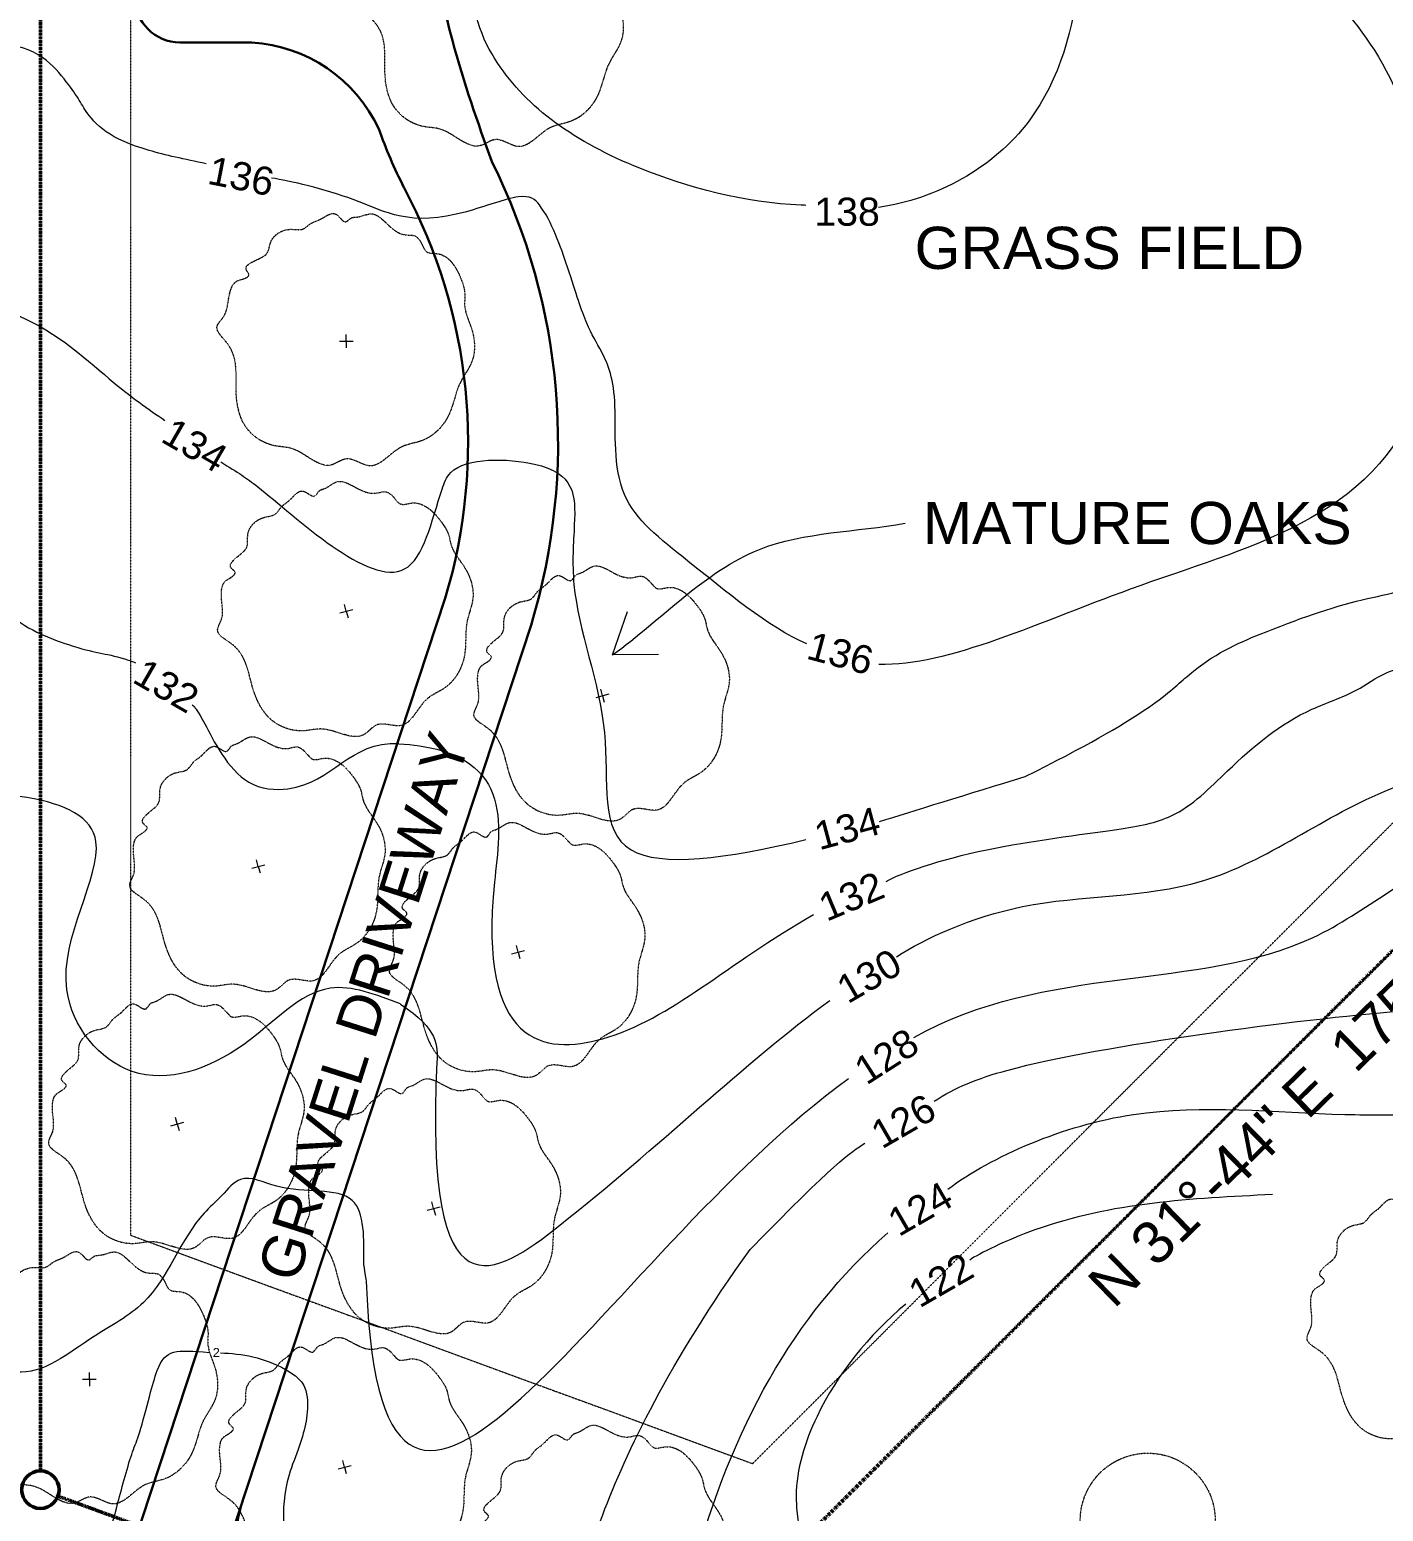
# Model space of a CAD drawing. Header units: inches. Extents: x -54 to 15382, y 469 to 41738.
# Drawn here: x 1511 to 3317, y 19131 to 21106 of the extents above; entities that cross this region are included whole.
import ezdxf

# ---------------------------------------------------------------- set-up
doc = ezdxf.new("R2010")
doc.units = ezdxf.units.IN
doc.header["$MEASUREMENT"] = 0
for name, pattern in [('DASHED2', [0.375, 0.25, -0.125]), ('HIDDEN2', [0.1875, 0.125, -0.0625]), ('PHANTOM2', [1.25, 0.625, -0.125, 0.125, -0.125, 0.125, -0.125])]:
    doc.linetypes.add(name, pattern=pattern)
doc.layers.get('0').update_dxf_attribs({"lineweight": 9})
for name, color, linetype, lineweight in [('1', 7, 'Continuous', 9), ('2', 7, 'Continuous', 18), ('3', 7, 'Continuous', 30), ('5', 7, 'Continuous', 50), ('A-TEXTx', 7, 'Continuous', 18), ('L-PLNT', 7, 'Continuous', 18)]:
    doc.layers.add(name, color=color, linetype=linetype, lineweight=lineweight)
doc.styles.get("Standard").update_dxf_attribs({"font": 'arial.ttf'})
doc.dimstyles.get("Standard").update_dxf_attribs({"dimtxt": 3, "dimasz": 2, "dimexe": 0.03125, "dimexo": 0.0625, "dimgap": 0.03125, "dimtad": 0, "dimtoh": 1, "dimdec": 4, "dimlfac": 0.99985, "dimzin": 0, "dimdsep": 46, "dimlunit": 4, "dimtxsty": 'Standard', "dimblk": 'ARCHTICK', "dimblk1": 'ARCHTICK', "dimblk2": 'ARCHTICK', "dimcen": 0.09, "dimclrt": 256, "dimadec": 0, "dimazin": 0, "dimtfac": 1, "dimtdec": 4, "dimtofl": 0, "dimtmove": 0, "dimatfit": 3, "dimfxl": 1, "dimtolj": 1, "dimtzin": 0, "dimarcsym": 0})

# ---------------------------------------------------------------- blocks, each defined once
blk = doc.blocks.new('_ArchTick')
at = {"color": 0, "linetype": 'ByBlock', "lineweight": 0, "const_width": 0.15}
blk.add_lwpolyline([(-0.5, -0.5), (0.5, 0.5)], dxfattribs=at)

msp = doc.modelspace()

# ---------------------------------------------------------------- linework, layer by layer
at = {"layer": '1', "ltscale": 0.1}
for points, knots in [([(2690.6376517, 19762.3747144), (2865.4811553, 19861.4907735), (3168.014276, 19807.3566828), (3398.0017926, 20029.1394505), (3583.2213772, 20023.9378381), (3695.3210282, 20150.1213157), (3821.5698068, 20228.9768533), (3981.0642849, 20330.7358617), (3955.8128374, 20500.8334044), (4014.9893609, 20654.812355), (4054.0904834, 20855.557734), (4036.6287529, 21120.4414705), (3963.1255061, 21407.7803285), (3716.6319642, 21613.6404076), (3441.0939216, 21630.9913914), (3413.1707341, 21772.0834861)], [935.7047394475, 935.7047394475, 935.7047394475, 935.7047394475, 1423.3763228522, 1651.4140665462, 1823.1087624292, 1930.3553157662, 2133.5304074897, 2291.7125216837, 2433.2723271457, 2597.8534754496, 2787.732869384, 3039.3460418025, 3397.1898012699, 3624.2541881249, 3998.267200424, 3998.267200424, 3998.267200424, 3998.267200424]), ([(2667.8008791, 19870.1779804), (2704.5784714, 19894.3810476), (2841.1241945, 19956.7191265), (3097.2089704, 19943.3607419), (3282.3972369, 20095.1722563), (3464.491735, 20131.564614), (3540.7381911, 20211.4248432), (3637.9230913, 20239.2725739), (3698.9097941, 20352.9634151), (3779.7633775, 20479.4403022), (3873.7436358, 20631.7695691), (3889.7191526, 20817.3918261), (3905.9221089, 21000.9303851), (3869.939826, 21186.3120181), (3748.8687543, 21358.7830563), (3587.4045734, 21556.2352643), (3339.2787882, 21608.6186917), (3314.3380652, 21715.6288742)], [761.5198324522, 761.5198324522, 761.5198324522, 761.5198324522, 969.8174446609, 1211.2621270566, 1491.5501158502, 1653.3882619083, 1749.4657612985, 1811.4557349985, 1945.8191801988, 2106.8854085845, 2274.9458862955, 2470.0310872263, 2655.4086838617, 2829.2985472623, 3022.1361204525, 3276.9061868886, 3606.5407865628, 3606.5407865628, 3606.5407865628, 3606.5407865628]), ([(2832.707043, 21687.2707452), (2859.9182723, 21630.6667244), (2874.6738198, 21429.5157453), (2931.0645107, 21199.3921322), (2861.0343447, 20955.1137726), (2720.582147, 20880.8322001), (2643.8363257, 20869.322832)], [1136.9230358872, 1136.9230358872, 1136.9230358872, 1136.9230358872, 1411.3726440523, 1665.7092729773, 1869.4430925384, 2109.9532427487, 2109.9532427487, 2109.9532427487, 2109.9532427487]), ([(3747.3969432, 20777.6605654), (3771.9033138, 21132.0885832), (3699.5411757, 21271.1046866), (3394.4343989, 21497.0270047), (3239.1251703, 21547.989511), (3211.0617853, 21630.4761623), (3206.6138608, 21648.837415), (3206.8936775, 21668.2793296)], [0, 0, 0, 0, 127.3908545714, 342.1014700026, 527.1790786298, 569.5081688466, 582.6925965468, 582.6925965468, 582.6925965468, 582.6925965468]), ([(3543.1671905, 20935.3317756), (3556.1659777, 21000.0361347), (3549.5216384, 21151.3082172), (3322.1807765, 21245.3934567), (3163.3431772, 21438.5470484), (3129.1279881, 21614.9833478), (3127.3141035, 21624.2358218)], [1075.0369567448, 1075.0369567448, 1075.0369567448, 1075.0369567448, 1194.7249157451, 1361.7393184498, 1530.7415141132, 1539.6179363894, 1539.6179363894, 1539.6179363894, 1539.6179363894]), ([(3057.281301, 21583.5160149), (3121.1316076, 21323.4833602), (3217.1143401, 21156.6392016), (3329.7834049, 21100.9366599), (3391.6304696, 20827.6598826), (3373.7967684, 20473.4044), (2989.2715523, 20382.5541141), (2736.5254893, 20256.9733892), (2643.9722666, 20260.054044)], [0, 0, 0, 0, 178.4559228614, 577.4070931827, 680.104435429, 773.5667602222, 1079.7849429558, 1355.4197599834, 1355.4197599834, 1355.4197599834, 1355.4197599834]), ([(2546.6030989, 20872.1491123), (2544.5841031, 20872.209849), (2467.2061697, 20875.0095024), (2284.6167134, 20923.721011), (2144.2768539, 21023.6343942), (2099.9357599, 21127.8702937), (2094.8863093, 21212.6317778)], [2174.8343107584, 2174.8343107584, 2174.8343107584, 2174.8343107584, 2180.0826256216, 2375.880290309, 2642.8475009278, 2775.7331117432, 2775.7331117432, 2775.7331117432, 2775.7331117432]), ([(1746.7151301, 20927.6510213), (1717.9981557, 20933.5072599), (1625.811705, 20953.498447), (1587.9391335, 20988.7369022), (1564.9348956, 21037.9420814), (1497.4865834, 21102.4484948), (1398.7675437, 21076.8755741), (1290.2307794, 21061.7614376)], [2864.0640470428, 2864.0640470428, 2864.0640470428, 2864.0640470428, 2936.7314551156, 3118.6707792735, 3222.7621166876, 3315.3121675507, 3329.555416669, 3329.555416669, 3329.555416669, 3329.555416669]), ([(2548.0563934, 20287.3443182), (2497.0526105, 20309.051271), (2393.8405757, 20396.3280733), (2285.1584491, 20477.986278), (2297.9030319, 20623.3590157), (2276.668768, 20675.1117219), (2252.7677299, 20712.7835016), (2235.8561636, 20770.41183), (2203.7994032, 20862.824177), (2173.3030507, 20891.5147362), (2027.8008212, 20836.0409782), (1959.9270228, 20881.3512646), (1857.5447032, 20904.9919459), (1833.9959284, 20908.4767519)], [1419.4550557727, 1419.4550557727, 1419.4550557727, 1419.4550557727, 1611.4409095944, 1758.5991933873, 1915.3805259183, 2087.4741437633, 2223.0037141139, 2377.6093508398, 2494.1233598463, 2533.0005215449, 2573.3106299006, 2701.7030756243, 2812.0921543023, 2812.0921543023, 2812.0921543023, 2812.0921543023]), ([(2839.0820041, 20110.4288236), (3001.2350496, 20190.7033166), (3068.617571, 20265.178735), (3176.7842502, 20311.2825655), (3283.8856031, 20349.310248), (3385.7910781, 20362.5386252), (3505.9538973, 20478.8367597), (3510.0231547, 20604.2140579), (3509.6563147, 20700.6969998), (3543.8879975, 20755.1956818), (3544.2172573, 20839.4211525), (3541.751692, 20921.9956265)], [201.8368836521, 201.8368836521, 201.8368836521, 201.8368836521, 264.8849421241, 354.1481122149, 504.9272381112, 632.9110439964, 727.2224572895, 804.9032480814, 886.079907677, 998.326483608, 1060.8046031233, 1060.8046031233, 1060.8046031233, 1060.8046031233]), ([(2653.9684113, 19970.7049638), (2671.9867604, 19981.4569325), (2775.4303747, 20016.8116035), (2954.6281387, 20037.6151485), (3046.6784585, 20054.7643262), (3118.8957304, 20129.9267618), (3196.2972879, 20195.1382093), (3277.1808368, 20220.0733288), (3316.1635674, 20249.237799), (3353.8585854, 20259.1653312), (3393.2948435, 20250.9515008), (3437.2908842, 20274.2659361), (3485.7227721, 20299.0379962), (3530.4355263, 20330.458249), (3585.6439589, 20363.1876041), (3620.6515294, 20450.6731518), (3652.7186356, 20575.7951339), (3744.6519751, 20754.4778454), (3747.3969432, 20777.6605654)], [838.9078188041, 838.9078188041, 838.9078188041, 838.9078188041, 955.7218727324, 1064.7053819452, 1131.9117452955, 1228.0175963348, 1367.4881715132, 1431.7852174715, 1478.1425792581, 1511.9556324725, 1545.2891167613, 1594.8901363221, 1654.0150135599, 1710.4920130598, 1758.9699901187, 1842.3964625003, 1977.2250680392, 2163.3143241566, 2163.3143241566, 2163.3143241566, 2163.3143241566]), ([(1405.5468496, 20747.1027311), (1432.3767838, 20743.3821025), (1521.6195953, 20727.1630121), (1618.609597, 20636.3790476), (1669.6235875, 20600.0703199), (1691.6880585, 20585.4559051)], [663.208720299, 663.208720299, 663.208720299, 663.208720299, 714.1227987029, 830.745922827, 928.437889403, 928.437889403, 928.437889403, 928.437889403]), ([(1766.2884211, 20530.1019977), (1789.3792485, 20515.6769687), (1835.5395329, 20486.8690811), (2018.4159806, 20309.5917414), (2049.405136, 20461.0143855), (2076.8179607, 20536.7934539), (2237.2074485, 20532.9495881), (2240.6331251, 20471.4648956), (2229.9581076, 20336.9773144), (2298.5985682, 20171.8112063), (2258.120555, 19977.6623842), (2439.4267193, 20000.5642983), (2546.8874014, 20026.5343908)], [1009.2738378549, 1009.2738378549, 1009.2738378549, 1009.2738378549, 1075.3140430652, 1290.5531867219, 1408.3474510931, 1431.0356489457, 1508.8252563968, 1628.4025584283, 1696.1301964831, 1839.8221162165, 1978.4887527053, 2105.5133087155, 2105.5133087155, 2105.5133087155, 2105.5133087155]), ([(1405.5468496, 20433.5781787), (1434.2340343, 20418.6026839), (1447.766271, 20388.8791258), (1482.7941415, 20316.0804557), (1590.3535996, 20274.1740226), (1613.0868597, 20275.6278217), (1647.1869567, 20264.289837), (1652.3995862, 20262.3412453)], [448.2312351378, 448.2312351378, 448.2312351378, 448.2312351378, 569.6227502066, 620.1824297066, 714.2919661772, 850.1807126522, 873.5725825697, 873.5725825697, 873.5725825697, 873.5725825697]), ([(2717.6806561, 19677.4994719), (2746.9909656, 19695.9889605), (2851.2655994, 19741.2847707), (3376.5088871, 19808.5013417), (3476.7870143, 19800.9482422), (3641.0306796, 19838.5553785), (3686.855761, 20045.7056585), (4051.588464, 20213.2849079), (4077.2184683, 20332.3911991), (4083.8346399, 20415.8950422), (4091.6025611, 20444.4788714)], [384.0189026046, 384.0189026046, 384.0189026046, 384.0189026046, 518.3419790649, 910.5135295976, 1160.56706944, 1364.0376252772, 1592.2998642899, 1793.7963901898, 2012.2284679817, 2128.6997232766, 2128.6997232766, 2128.6997232766, 2128.6997232766]), ([(1727.9597973, 20205.9941089), (1730.8123703, 20203.8420534), (1731.9831267, 20201.4699157), (1738.2980112, 20196.7202131), (1786.3577339, 20096.0359397), (1910.1529601, 20086.9721068), (1938.2040168, 20157.7903956), (2003.9389636, 20154.7629805)], [961.0186970808, 961.0186970808, 961.0186970808, 961.0186970808, 961.7037916536, 1022.8253761198, 1090.7424012798, 1129.9346257964, 1273.4202011646, 1273.4202011646, 1273.4202011646, 1273.4202011646]), ([(2003.7766108, 20154.1570716), (2160.2417445, 20145.3990388), (2077.8545617, 19755.008712), (2306.771001, 19724.8134578), (2441.5238582, 19861.6038777), (2557.0580891, 19926.3791376)], [78.4175415394, 78.4175415394, 78.4175415394, 78.4175415394, 173.1818694876, 447.4554486675, 778.3468794981, 778.3468794981, 778.3468794981, 778.3468794981]), ([(2006.0475276, 19807.3112761), (1973.4660187, 19819.7923578), (1894.0832932, 19850.2017012), (1800.7707656, 19738.0474546), (1645.1306228, 19683.0543322), (1513.5457552, 19841.8033428), (1684.3517197, 20089.6477463), (1456.3051887, 20091.1131271), (1322.5769075, 20091.9724379)], [0, 0, 0, 0, 96.1856375684, 234.3500452009, 386.9285171778, 526.4225150816, 727.7218710178, 1013.1323502612, 1013.1323502612, 1013.1323502612, 1013.1323502612]), ([(2005.9544603, 19806.9639444), (2057.0117855, 19773.4015419), (2031.6180417, 19375.4586841), (2276.5040995, 19543.0249716), (2463.8554426, 19727.9139145), (2578.5311261, 19811.9548345)], [27.1390329105, 27.1390329105, 27.1390329105, 27.1390329105, 42.479868043, 297.995430453, 688.8136868408, 688.8136868408, 688.8136868408, 688.8136868408]), ([(1956.815119, 19458.332583), (1960.3059629, 19436.9965204), (1979.9255644, 18897.032602), (2275.4173184, 19471.2178988), (2603.4987845, 19707.7067563)], [66.0905268272, 66.0905268272, 66.0905268272, 66.0905268272, 72.0478202283, 884.1177910082, 884.1177910082, 884.1177910082, 884.1177910082]), ([(2736.0052728, 19560.3895121), (2795.8121026, 19604.2380913), (2979.6364416, 19685.9385807), (3207.0003404, 19657.8985689), (3335.8087071, 19659.4916134), (3370.6871394, 19659.9229744)], [1747.8320995582, 1747.8320995582, 1747.8320995582, 1747.8320995582, 2036.5099148407, 2318.5736940708, 2423.310724905, 2423.310724905, 2423.310724905, 2423.310724905]), ([(1956.815119, 19458.332583), (1957.6225249, 19494.0387447), (1959.3645135, 19571.0752479), (1857.5548033, 19549.6543436), (1795.3034262, 19584.5812399), (1767.5939313, 19550.4072736), (1716.0112801, 19505.708348), (1686.9770783, 19412.4466895), (1586.9761776, 19362.0349613), (1514.5396706, 19300.7651472), (1429.712507, 19341.3018391), (1379.5744739, 19348.8287392), (1345.0784905, 19354.007399)], [0, 0, 0, 0, 88.2541884006, 190.4095468536, 239.6925907231, 272.596383205, 306.2746754165, 450.1525204364, 530.9467901374, 644.0922749613, 691.8818307338, 797.2738828876, 797.2738828876, 797.2738828876, 797.2738828876]), ([(3169.068355, 19553.0891573), (3061.5457501, 19547.8280913), (2914.0536138, 19540.6113218), (2777.3589261, 19474.4078017), (2765.3705284, 19465.7808939)], [0, 0, 0, 0, 320.3159961494, 439.3875189952, 439.3875189952, 439.3875189952, 439.3875189952]), ([(1765.6227593, 19341.9501143), (1794.498549, 19341.3251017), (1833.1855982, 19334.1518775), (1877.054918, 19304.1446751), (1885.2740149, 19269.2311549), (1875.4462795, 19226.082075), (1849.626316, 19164.5586089), (1849.36819, 19114.2202188), (1852.9577246, 19055.5679669), (1923.0192815, 18964.3583403), (2059.6743279, 18974.5046902), (2227.2570114, 18951.3401205), (2260.9247697, 19110.5740414), (2363.6456127, 19328.8407768), (2472.2753102, 19479.6327938)], [966.1197340921, 966.1197340921, 966.1197340921, 966.1197340921, 1052.3957324527, 1080.3183995863, 1099.2221573154, 1160.8115186827, 1199.2575669263, 1278.1205623445, 1350.5391874964, 1407.397276469, 1486.3748855516, 1643.0189055874, 1751.4076671321, 1883.1041123019, 1883.1041123019, 1883.1041123019, 1883.1041123019]), ([(2680.1270098, 19407.1511336), (2630.5491041, 19365.33764), (2564.6130274, 19284.8525216), (2508.1416462, 19103.9499627), (2626.7943392, 18931.3092163), (2539.5674348, 18801.9095368), (2484.9284049, 18764.2454252)], [514.2432047489, 514.2432047489, 514.2432047489, 514.2432047489, 702.8750804543, 814.0271716168, 1068.9237319742, 1231.2071814015, 1231.2071814015, 1231.2071814015, 1231.2071814015]), ([(1434.745056, 18830.6379016), (1484.2237909, 18953.7483856), (1512.7782225, 18991.0887961), (1488.9933965, 19020.7253792), (1492.8818514, 19054.6611494), (1516.43138, 19076.0269873), (1571.7465802, 19084.2617863), (1615.8836517, 19090.4155269), (1626.0103992, 19131.8053669), (1646.865265, 19209.2014888), (1656.9509818, 19229.7153508), (1669.9327367, 19279.7840673), (1688.6823965, 19349.0138132), (1705.7485065, 19345.5947087), (1750.9304405, 19342.7063869)], [355.0576600074, 355.0576600074, 355.0576600074, 355.0576600074, 426.4460036396, 444.0680511201, 473.5347570973, 506.8640310362, 603.2361450275, 692.6235779045, 751.8985244839, 807.9524571225, 838.4344749785, 867.7494954719, 887.8020131754, 954.1456245748, 954.1456245748, 954.1456245748, 954.1456245748])]:
    msp.add_open_spline(points, degree=3, knots=knots, dxfattribs=at)
for points in [[(2644.9543232, 20050.3311359), (2688.1896157, 20064.1682218), (2763.8454122, 20087.4102574), (2839.0820041, 20110.4288236)], [(2472.2753102, 19479.6327938), (2585.0429912, 19595.7164452), (2606.6932257, 19609.6986361), (2625.449051, 19621.5289802)]]:
    msp.add_open_spline(points, degree=3, dxfattribs=at)
at = {"layer": '2', "linetype": 'DASHED2', "ltscale": 0.2}
msp.add_lwpolyline([(3685.5468496, 21974.6317778), (1645.5468496, 21974.6317778), (1645.5468496, 19499.0027638), (2475.637662, 19194.4282177), (3685.5468496, 20404.3374053), (3685.5468496, 21974.6317778)], dxfattribs=at)
at = {"layer": '2', "ltscale": 0.1}
msp.add_open_spline([(1516.6305417, 18550.5888443), (1595.6958705, 18558.0687404), (1788.8798553, 18576.3447176), (1838.1905618, 19038.9041931), (2329.8789666, 18734.2199339), (2414.7288543, 19181.4462602), (2529.8805197, 19392.0583925), (2655.9720031, 19501.8697461)], degree=3, knots=[0, 0, 0, 0, 218.6713959711, 534.2899638059, 953.6998900704, 1157.6605152641, 1669.4917053071, 1669.4917053071, 1669.4917053071, 1669.4917053071], dxfattribs=at)
at = {"layer": '3', "ltscale": 0.25}
for p, q in [((1711.5537959, 21089.4638096), (1807.5537959, 21089.4638096)), ((1641.0776427, 19060.0440182), (2065.7253992, 20348.5418694)), ((1770.5933789, 19069.6529108), (2180.1800872, 20312.4514079))]:
    msp.add_line(p, q, dxfattribs=at)
for centre, radius, start, end in [((1711.5537959, 21149.4638096), 60, 180, 270), ((1794.9507635, 20888.6084495), 201.2503716, 25.1246244914, 86.4095799011), ((1376.103915, 20555.4771455), 840, 343.1829684127, 26.5182115073), ((1376.103915, 20555.4771455), 720, 343.2970338076, 28.1829684127)]:
    msp.add_arc(centre, radius, start, end, dxfattribs=at)
for points, knots in [([(2127.7296083, 20930.5222323), (2109.0164301, 20982.8878881), (2034.6758152, 21190.9174925), (2014.9363601, 21500.4503374), (2160.9664292, 21633.1043607), (2181.2208579, 21651.5035266)], [0, 0, 0, 0, 169.7563721545, 674.379998802, 755.6426601262, 755.6426601262, 755.6426601262, 755.6426601262]), ([(2010.7435102, 20895.52506), (2010.7358417, 20895.6503523), (1997.5523746, 20921.546791), (1986.441425, 20947.7283129), (1977.1601137, 20974.0570586)], [0, 0, 0, 0, 0.376580335, 84.7911850402, 84.7911850402, 84.7911850402, 84.7911850402]), ([(1796.4933032, 19148.2403901), (1792.8501437, 19136.8228212), (1784.5361148, 19110.7668668), (1793.1226205, 19073.2700798), (1810.2649536, 19058.1189336), (1815.8303859, 19053.1999603)], [0, 0, 0, 0, 35.8309791907, 81.769627161, 103.8539866702, 103.8539866702, 103.8539866702, 103.8539866702])]:
    msp.add_open_spline(points, degree=3, knots=knots, dxfattribs=at)
at = {"layer": '5', "linetype": 'PHANTOM2', "ltscale": 0.5, "flags": 128}
for points in [[(1525.5468496, 19184.5646823), (1525.5468496, 22129.6317778)], [(3787.8691801, 20336.9541083), (2336.932399, 18886.0173272)], [(2295.7847222, 18876.9512056), (1549.0168569, 19150.9531344)]]:
    msp.add_lwpolyline(points, dxfattribs=at)
at = {"layer": '5', "ltscale": 0.1}
msp.add_circle((1525.5468496, 19159.5646823), 25, dxfattribs=at)
at = {"layer": 'L-PLNT', "ltscale": 0.1}
for p, q in [((1924.5992397, 20691.0453588), (1942.5992397, 20691.0453588)), ((1933.5992397, 20691.0453588), (1933.5992397, 20700.0453588)), ((1933.5992397, 20691.0453588), (1933.5992397, 20682.0453588)), ((1924.9059072, 20328.6828647), (1942.2925721, 20333.3416075)), ((1933.5992397, 20331.0122361), (1931.2698683, 20339.7055685)), ((1933.5992397, 20331.0122361), (1935.9286111, 20322.3189036)), ((2266.8161433, 20216.0001663), (2284.2028081, 20220.6589092)), ((2275.5094757, 20218.3295377), (2273.1801043, 20227.0228702)), ((2275.5094757, 20218.3295377), (2277.8388471, 20209.6362053)), ((1816.2783503, 19990.6305997), (1813.9489789, 19999.3239322)), ((1807.5850178, 19988.3012283), (1824.9716827, 19992.9599711)), ((1816.2783503, 19990.6305997), (1818.6077217, 19981.9372673)), ((2154.1334449, 19874.0899303), (2171.5201098, 19878.7486731)), ((2162.8267774, 19876.4193017), (2160.497406, 19885.1126342)), ((2162.8267774, 19876.4193017), (2165.1561488, 19867.7259693)), ((1699.5405106, 19644.8623926), (1716.9271755, 19649.5211354)), ((1708.233843, 19647.191764), (1705.9044716, 19655.8850965)), ((1708.233843, 19647.191764), (1710.5632144, 19638.4984316)), ((2050.1440791, 19534.5090657), (2047.8147076, 19543.2023981)), ((2041.4507466, 19532.1796943), (2058.8374115, 19536.8384371)), ((2050.1440791, 19534.5090657), (2052.4734505, 19525.8157333)), ((1581.9129536, 19306.8101277), (1599.9129536, 19306.8101277)), ((1590.9129536, 19306.8101277), (1590.9129536, 19315.8101277)), ((1590.9129536, 19306.8101277), (1590.9129536, 19297.8101277)), ((1922.6320798, 19187.3510929), (1940.0187446, 19192.0098357)), ((1931.3254122, 19189.6804643), (1928.9960408, 19198.3737967)), ((1931.3254122, 19189.6804643), (1933.6547836, 19180.9871318))]:
    msp.add_line(p, q, dxfattribs=at)
at = {"layer": 'L-PLNT', "linetype": 'HIDDEN2', "ltscale": 0.005}
msp.add_circle((3002.7939658, 19118.2981488), 90, dxfattribs=at)
at = {"layer": 'L-PLNT', "ltscale": 0.1}
msp.add_open_spline([(902.8077507, 20504.2866907), (932.8230387, 20496.4881638), (985.4545265, 20482.8135299), (1054.8829742, 20482.3793722), (1106.3883259, 20451.4528406), (1136.6738248, 20481.6896315), (1145.8598296, 20502.0482487), (1151.7588744, 20529.7194005), (1178.6235342, 20509.4792312), (1197.1743087, 20506.1498516), (1215.5301957, 20477.7149936), (1228.4475519, 20515.7057243), (1261.3488998, 20507.1378279), (1312.915178, 20528.5292673), (1287.8467187, 20549.7727321), (1299.8696861, 20569.3833628), (1321.70889, 20561.5321815), (1347.4432535, 20573.9548871), (1365.6984973, 20590.6926856), (1379.0614256, 20634.5533601), (1349.2026668, 20618.7235071), (1348.9560902, 20654.9113844), (1390.1880569, 20658.3494813), (1405.5101887, 20625.034079), (1421.4386772, 20645.1635729), (1408.6014319, 20663.3405291), (1390.0735738, 20694.8960165), (1437.0575786, 20702.1757655), (1398.5971175, 20724.9529465), (1419.6552391, 20758.720467), (1427.1417042, 20785.5879504), (1439.2619459, 20827.0137063), (1399.5697844, 20822.0969267), (1413.5104901, 20844.0368687), (1414.7026034, 20863.478085), (1436.7232341, 20863.9885629), (1454.8454495, 20886.1237031), (1421.7730003, 20901.5448593), (1398.1805532, 20867.9107568), (1390.5898776, 20908.4802512), (1405.9498025, 20930.9899535), (1416.1585996, 20980.7155121), (1354.3214232, 20978.7143933), (1377.9852643, 21020.0579107), (1358.6416038, 21061.6276124), (1298.7373633, 21052.8070121), (1259.4944384, 21151.2843824), (1338.4499691, 21150.6124478), (1334.5146909, 21193.4091223), (1310.8787669, 21204.8372773), (1289.765217, 21191.5267339), (1279.142465, 21211.1922928), (1289.1108072, 21229.4460762), (1295.2325846, 21259.913533), (1263.8176248, 21265.1921317), (1271.2149699, 21290.9649253), (1302.0859529, 21285.9160512), (1282.9009441, 21322.8293927), (1322.3653688, 21342.1534196), (1316.3028825, 21387.7452981), (1305.7168778, 21455.5270399), (1353.4945128, 21437.944851), (1372.2104125, 21459.5400329), (1382.6967247, 21509.4216451), (1342.9201371, 21473.8960791), (1339.9439532, 21518.8616564), (1385.7019784, 21530.642275), (1356.62922, 21551.3194334), (1367.7435673, 21578.7209416), (1387.9618281, 21547.5222773), (1445.3524255, 21527.6182979), (1416.1363314, 21578.4552924), (1450.3871419, 21588.7497607), (1468.1167484, 21572.3388636), (1490.2319787, 21593.0311831), (1474.3910987, 21613.9247455), (1489.2749242, 21643.6078295), (1533.0600465, 21623.3933779), (1527.2184593, 21582.2498919), (1571.7042065, 21583.2741757), (1554.4191777, 21620.4561901), (1614.9935984, 21637.9163779), (1632.2152155, 21600.3955436), (1706.1318835, 21588.4483072), (1651.358109, 21622.6181444), (1684.6762156, 21652.8748047), (1696.1350674, 21620.8290855), (1718.4384865, 21646.8131533), (1708.8665783, 21672.2672533), (1745.0150619, 21703.2276362), (1775.2118719, 21659.6622754), (1791.3075012, 21694.0141079), (1774.8265606, 21706.7280362), (1774.9773972, 21733.9391029), (1814.6336607, 21731.9971542), (1833.8320739, 21767.9495948), (1838.9994483, 21808.6922761), (1805.9986761, 21818.0432642), (1846.062665, 21854.5308592), (1857.5699923, 21899.333883), (1822.1193437, 21924.8314168), (1830.8422722, 21961.0627593), (1860.5004339, 21968.491404), (1879.1101051, 22007.4337547), (1837.0974342, 22008.514139), (1822.4409697, 22041.8081249), (1846.4500181, 22080.9089044), (1780.7763201, 22082.5268705), (1802.4710226, 22127.0807386), (1797.7784212, 22149.5293607), (1796.6892564, 22154.6317778)], degree=3, knots=[0, 0, 0, 0, 92.1193268362, 161.5302585054, 212.0779709343, 244.6064746065, 270.2509414309, 289.1109147477, 305.2311883255, 346.4491386761, 359.2504144606, 381.8698613273, 418.3593491959, 463.0694499611, 478.2939257816, 495.4916415084, 511.6130854622, 540.2430044735, 572.7896431835, 601.4108805523, 617.4079187519, 633.3996086374, 673.4421328354, 696.0615797021, 710.198781366, 726.6829623388, 760.8998738689, 785.0600618297, 806.6844011418, 844.0290084145, 877.1196874262, 909.1656003401, 930.7012942189, 945.9256504596, 966.5079116358, 982.9969618798, 1004.249255816, 1027.5667137561, 1055.4170845122, 1081.7095279782, 1104.0600818992, 1148.2187607818, 1187.654196783, 1213.7343830085, 1257.3669350712, 1294.9246118876, 1377.3992873852, 1426.2732790105, 1455.1437834556, 1473.8531082576, 1496.3154096441, 1513.5908784218, 1520.7642583527, 1559.3917799999, 1577.0547635041, 1593.497538706, 1615.5927254165, 1637.0938261517, 1675.6489101499, 1713.7266654972, 1776.0412224378, 1802.6553696268, 1828.5648735922, 1861.4937111276, 1888.4895808122, 1908.7173694386, 1950.2287579411, 1970.1520046568, 1988.245512128, 2005.4122209432, 2056.1574970059, 2086.4991799454, 2111.5274226329, 2131.4549778137, 2148.8594976543, 2179.2011805938, 2193.7891006695, 2234.5075962511, 2269.0743172773, 2295.379189322, 2309.5386413604, 2364.5808957664, 2390.0879741216, 2438.9812633243, 2470.8060595891, 2495.6284209348, 2514.3750718827, 2534.7101147985, 2561.8351514597, 2594.6257032165, 2633.7427650606, 2654.6761609158, 2668.3153302704, 2693.0489672599, 2709.4455737024, 2769.7877165407, 2796.3072655429, 2815.1184943811, 2842.8681913646, 2910.6814357167, 2928.2318281342, 2964.3810833663, 2989.9482863777, 3021.8810198052, 3047.4483615402, 3084.2256383625, 3111.9729365896, 3150.4721172506, 3199.6010449555, 3214.8624070542, 3214.8624070542, 3214.8624070542, 3214.8624070542], dxfattribs=at)
at = {"layer": 'L-PLNT', "linetype": 'HIDDEN2', "ltscale": 0.005}
for points, knots in [([(2141.2487704, 21281.8968918), (2143.6982654, 21282.0201528), (2151.8682773, 21282.4312758), (2169.3597419, 21291.4859992), (2188.1126372, 21270.4246693), (2205.9263955, 21257.0001357), (2226.1985747, 21259.2805639), (2233.0248359, 21246.4171516), (2238.9764355, 21233.144603), (2267.5682231, 21236.533098), (2284.1408498, 21206.0820132), (2291.357559, 21180.6636), (2288.244547, 21158.2290434), (2303.068267, 21131.1462483), (2305.3937376, 21091.4171578), (2278.5352093, 21058.6832764), (2273.6581952, 21015.1135691), (2240.2083548, 20981.9626626), (2197.4566654, 20978.6601775), (2169.4421842, 20937.1468597), (2135.3116176, 20966.9791052), (2101.7035958, 20939.2329747), (2071.1321105, 20976.4281486), (2028.9342552, 20975.4537766), (1998.3929777, 20995.3637106), (1986.4827703, 21027.2717324), (1983.7273309, 21065.6211008), (1988.6202541, 21104.5297824), (1952.7168921, 21133.6359632), (1973.3572215, 21151.8436335), (1973.8491837, 21173.1480325), (1981.4018672, 21198.2867214), (1995.6343898, 21199.3263489), (2004.6203132, 21204.9721946), (1991.8369536, 21216.7329577), (2014.0611167, 21225.5470176), (2028.9802378, 21233.3625371), (2030.2753291, 21256.2750053), (2053.0572858, 21269.0448758), (2073.7980354, 21263.3617115), (2084.6189513, 21275.1517557), (2099.5958345, 21278.4659579), (2117.7238169, 21294.3861339), (2129.8234453, 21269.5492246), (2137.5278092, 21281.5190954), (2141.4650372, 21281.9225953), (2141.5734433, 21281.9337052)], [0, 0, 0, 0, 7.389337939, 24.6462959619, 52.3336691463, 78.8576714233, 90.5396736919, 107.5852217564, 117.1314534926, 131.0143618161, 180.8897264884, 199.7850248523, 211.455763629, 247.0645364511, 289.2090157661, 321.3763764552, 368.8655445351, 417.0527280981, 446.6892199702, 495.616345271, 527.4055185742, 548.1632946962, 605.738693292, 629.7426929183, 674.097996099, 703.0979373572, 729.193481421, 789.4061939322, 816.5709824797, 831.1855859678, 858.1173409593, 882.9901915203, 895.3618854622, 900.7378530775, 908.4685807242, 930.7242357077, 944.3979216285, 960.8005924981, 991.4901174729, 1007.9575700762, 1019.6314547034, 1034.8149706661, 1056.2485381631, 1072.7967055423, 1084.3373814843, 1084.6641347537, 1084.6641347537, 1084.6641347537, 1084.6641347537]), ([(1942.7422751, 20856.1479148), (1945.1917702, 20856.2711758), (1953.3617821, 20856.6822988), (1970.8532467, 20865.7370222), (1989.6061419, 20844.6756924), (2007.4199002, 20831.2511587), (2027.6920795, 20833.5315869), (2034.5183406, 20820.6681746), (2040.4699402, 20807.395626), (2069.0617279, 20810.784121), (2085.6343545, 20780.3330362), (2092.8510638, 20754.914623), (2089.7380517, 20732.4800664), (2104.5617717, 20705.3972713), (2106.8872423, 20665.6681808), (2080.0287141, 20632.9342994), (2075.1516999, 20589.3645921), (2041.7018595, 20556.2136856), (1998.9501702, 20552.9112005), (1970.9356889, 20511.3978827), (1936.8051223, 20541.2301282), (1903.1971005, 20513.4839977), (1872.6256152, 20550.6791716), (1830.4277599, 20549.7047996), (1799.8864824, 20569.6147336), (1787.976275, 20601.5227554), (1785.2208356, 20639.8721238), (1790.1137588, 20678.7808054), (1754.2103968, 20707.8869862), (1774.8507263, 20726.0946565), (1775.3426885, 20747.3990556), (1782.8953719, 20772.5377444), (1797.1278945, 20773.5773719), (1806.1138179, 20779.2232176), (1793.3304584, 20790.9839807), (1815.5546214, 20799.7980407), (1830.4737425, 20807.6135601), (1831.7688339, 20830.5260283), (1854.5507905, 20843.2958988), (1875.2915401, 20837.6127345), (1886.112456, 20849.4027787), (1901.0893392, 20852.716981), (1919.2173216, 20868.6371569), (1931.31695, 20843.8002477), (1939.0213139, 20855.7701184), (1942.9585419, 20856.1736183), (1943.066948, 20856.1847282)], [0, 0, 0, 0, 7.389337939, 24.6462959619, 52.3336691463, 78.8576714233, 90.5396736919, 107.5852217564, 117.1314534926, 131.0143618161, 180.8897264884, 199.7850248523, 211.455763629, 247.0645364511, 289.2090157661, 321.3763764552, 368.8655445351, 417.0527280981, 446.6892199703, 495.616345271, 527.4055185742, 548.1632946962, 605.738693292, 629.7426929183, 674.097996099, 703.0979373572, 729.193481421, 789.4061939322, 816.5709824797, 831.1855859678, 858.1173409593, 882.9901915203, 895.3618854622, 900.7378530776, 908.4685807242, 930.7242357077, 944.3979216285, 960.8005924981, 991.4901174729, 1007.9575700763, 1019.6314547034, 1034.8149706662, 1056.2485381631, 1072.7967055423, 1084.3373814844, 1084.6641347537, 1084.6641347537, 1084.6641347537, 1084.6641347537]), ([(1899.6990479, 20492.8554507), (1902.0331761, 20493.6084876), (1909.8183951, 20496.1201566), (1924.3703176, 20509.393472), (1947.9352968, 20493.903396), (1968.6165909, 20485.5468321), (1987.6077942, 20492.9963827), (1997.5307522, 20482.3380469), (2006.7147443, 20471.0581367), (2033.4552834, 20481.7312708), (2057.3445322, 20456.6070929), (2070.8941075, 20433.9226129), (2073.6936592, 20411.4467885), (2095.0218164, 20389.1234783), (2107.5506938, 20351.3499998), (2090.0794996, 20312.7799997), (2096.6453357, 20269.4326301), (2072.9153569, 20228.7538576), (2032.4751422, 20214.4989505), (2016.1596685, 20167.1494835), (1975.4709194, 20187.1315792), (1950.1892902, 20151.632479), (1911.0326836, 20179.6477755), (1870.5248714, 20167.7849958), (1835.8711926, 20179.111851), (1816.108412, 20206.8500448), (1803.5213149, 20243.17953), (1798.177208, 20282.0288121), (1755.9639895, 20300.85075), (1771.1885249, 20323.7801193), (1766.1497397, 20344.4859177), (1766.9387003, 20370.7228048), (1780.417186, 20375.4106558), (1787.6356691, 20383.1898522), (1772.2439825, 20391.2413), (1791.429629, 20405.5070648), (1803.8175881, 20416.9176296), (1799.1383671, 20439.3845686), (1817.8389617, 20457.6157206), (1839.3438986, 20457.4943064), (1846.7446127, 20471.6832738), (1860.3533923, 20478.7608499), (1873.743234, 20498.8304261), (1891.8588427, 20477.9714283), (1896.2026562, 20491.5274717), (1899.9012929, 20492.9362523), (1900.0031298, 20492.9750411)], [0, 0, 0, 0, 7.389337939, 24.6462959619, 52.3336691463, 78.8576714233, 90.5396736919, 107.5852217564, 117.1314534926, 131.0143618161, 180.8897264884, 199.7850248523, 211.455763629, 247.0645364511, 289.2090157661, 321.3763764552, 368.8655445351, 417.0527280981, 446.6892199703, 495.616345271, 527.4055185742, 548.1632946962, 605.738693292, 629.7426929183, 674.097996099, 703.0979373572, 729.193481421, 789.4061939322, 816.5709824797, 831.1855859678, 858.1173409593, 882.9901915203, 895.3618854622, 900.7378530775, 908.4685807242, 930.7242357077, 944.3979216285, 960.8005924981, 991.4901174729, 1007.9575700763, 1019.6314547034, 1034.8149706662, 1056.2485381631, 1072.7967055423, 1084.3373814844, 1084.6641347537, 1084.6641347537, 1084.6641347537, 1084.6641347537]), ([(2241.6092839, 20380.1727523), (2243.9434121, 20380.9257893), (2251.7286312, 20383.4374583), (2266.2805536, 20396.7107737), (2289.8455328, 20381.2206976), (2310.526827, 20372.8641338), (2329.5180302, 20380.3136844), (2339.4409883, 20369.6553486), (2348.6249803, 20358.3754384), (2375.3655194, 20369.0485725), (2399.2547682, 20343.9243946), (2412.8043435, 20321.2399146), (2415.6038953, 20298.7640902), (2436.9320524, 20276.44078), (2449.4609298, 20238.6673015), (2431.9897356, 20200.0973014), (2438.5555717, 20156.7499318), (2414.825593, 20116.0711593), (2374.3853782, 20101.8162522), (2358.0699045, 20054.4667851), (2317.3811555, 20074.4488808), (2292.0995262, 20038.9497807), (2252.9429196, 20066.9650771), (2212.4351075, 20055.1022975), (2177.7814286, 20066.4291527), (2158.018648, 20094.1673464), (2145.4315509, 20130.4968316), (2140.087444, 20169.3461138), (2097.8742255, 20188.1680517), (2113.098761, 20211.097421), (2108.0599757, 20231.8032194), (2108.8489363, 20258.0401065), (2122.327422, 20262.7279575), (2129.5459051, 20270.5071538), (2114.1542185, 20278.5586017), (2133.339865, 20292.8243665), (2145.7278241, 20304.2349313), (2141.0486031, 20326.7018703), (2159.7491977, 20344.9330223), (2181.2541346, 20344.8116081), (2188.6548488, 20359.0005755), (2202.2636284, 20366.0781516), (2215.65347, 20386.1477278), (2233.7690787, 20365.28873), (2238.1128922, 20378.8447734), (2241.811529, 20380.253554), (2241.9133658, 20380.2923428)], [0, 0, 0, 0, 7.389337939, 24.6462959619, 52.3336691463, 78.8576714233, 90.5396736919, 107.5852217564, 117.1314534926, 131.0143618161, 180.8897264884, 199.7850248523, 211.455763629, 247.0645364511, 289.2090157661, 321.3763764552, 368.8655445351, 417.0527280981, 446.6892199703, 495.616345271, 527.4055185742, 548.1632946962, 605.738693292, 629.7426929183, 674.097996099, 703.0979373572, 729.193481421, 789.4061939322, 816.5709824797, 831.1855859678, 858.1173409593, 882.9901915203, 895.3618854622, 900.7378530775, 908.4685807242, 930.7242357077, 944.3979216285, 960.8005924981, 991.4901174729, 1007.9575700763, 1019.6314547034, 1034.8149706662, 1056.2485381631, 1072.7967055423, 1084.3373814844, 1084.6641347537, 1084.6641347537, 1084.6641347537, 1084.6641347537]), ([(1782.3781585, 20152.4738143), (1784.7122867, 20153.2268513), (1792.4975057, 20155.7385202), (1807.0494282, 20169.0118357), (1830.6144074, 20153.5217596), (1851.2957015, 20145.1651958), (1870.2869048, 20152.6147464), (1880.2098628, 20141.9564106), (1889.3938549, 20130.6765004), (1916.134394, 20141.3496345), (1940.0236428, 20116.2254566), (1953.5732181, 20093.5409766), (1956.3727698, 20071.0651522), (1977.700927, 20048.741842), (1990.2298044, 20010.9683635), (1972.7586102, 19972.3983634), (1979.3244463, 19929.0509938), (1955.5944675, 19888.3722213), (1915.1542528, 19874.1173142), (1898.8387791, 19826.7678471), (1858.1500301, 19846.7499428), (1832.8684008, 19811.2508427), (1793.7117942, 19839.2661391), (1753.203982, 19827.4033595), (1718.5503032, 19838.7302146), (1698.7875226, 19866.4684084), (1686.2004255, 19902.7978936), (1680.8563186, 19941.6471758), (1638.6431001, 19960.4691137), (1653.8676355, 19983.398483), (1648.8288503, 20004.1042814), (1649.6178109, 20030.3411685), (1663.0962966, 20035.0290195), (1670.3147797, 20042.8082158), (1654.9230931, 20050.8596637), (1674.1087396, 20065.1254285), (1686.4966987, 20076.5359933), (1681.8174777, 20099.0029323), (1700.5180723, 20117.2340843), (1722.0230092, 20117.1126701), (1729.4237233, 20131.3016375), (1743.0325029, 20138.3792136), (1756.4223446, 20158.4487898), (1774.5379533, 20137.589792), (1778.8817668, 20151.1458354), (1782.5804035, 20152.554616), (1782.6822404, 20152.5934048)], [0, 0, 0, 0, 7.389337939, 24.6462959619, 52.3336691463, 78.8576714233, 90.5396736919, 107.5852217564, 117.1314534926, 131.0143618161, 180.8897264884, 199.7850248523, 211.455763629, 247.0645364511, 289.2090157661, 321.3763764552, 368.8655445351, 417.0527280981, 446.6892199703, 495.616345271, 527.4055185742, 548.1632946962, 605.738693292, 629.7426929183, 674.097996099, 703.0979373572, 729.193481421, 789.4061939322, 816.5709824797, 831.1855859678, 858.1173409593, 882.9901915203, 895.3618854622, 900.7378530775, 908.4685807242, 930.7242357077, 944.3979216285, 960.8005924981, 991.4901174729, 1007.9575700763, 1019.6314547034, 1034.8149706662, 1056.2485381631, 1072.7967055423, 1084.3373814844, 1084.6641347537, 1084.6641347537, 1084.6641347537, 1084.6641347537]), ([(2128.9265856, 20038.2625163), (2131.2607138, 20039.0155532), (2139.0459328, 20041.5272222), (2153.5978553, 20054.8005376), (2177.1628345, 20039.3104616), (2197.8441286, 20030.9538978), (2216.8353319, 20038.4034483), (2226.7582899, 20027.7451126), (2235.942282, 20016.4652024), (2262.6828211, 20027.1383364), (2286.5720699, 20002.0141586), (2300.1216452, 19979.3296786), (2302.9211969, 19956.8538542), (2324.2493541, 19934.530544), (2336.7782315, 19896.7570655), (2319.3070373, 19858.1870654), (2325.8728734, 19814.8396958), (2302.1428946, 19774.1609233), (2261.7026799, 19759.9060162), (2245.3872062, 19712.5565491), (2204.6984572, 19732.5386448), (2179.4168279, 19697.0395447), (2140.2602213, 19725.0548411), (2099.7524091, 19713.1920614), (2065.0987303, 19724.5189166), (2045.3359497, 19752.2571104), (2032.7488526, 19788.5865956), (2027.4047457, 19827.4358777), (1985.1915272, 19846.2578156), (2000.4160626, 19869.187185), (1995.3772774, 19889.8929834), (1996.166238, 19916.1298705), (2009.6447237, 19920.8177214), (2016.8632068, 19928.5969178), (2001.4715202, 19936.6483657), (2020.6571667, 19950.9141305), (2033.0451258, 19962.3246953), (2028.3659048, 19984.7916343), (2047.0664994, 20003.0227863), (2068.5714363, 20002.9013721), (2075.9721504, 20017.0903394), (2089.58093, 20024.1679156), (2102.9707717, 20044.2374918), (2121.0863804, 20023.378494), (2125.4301939, 20036.9345374), (2129.1288306, 20038.343318), (2129.2306675, 20038.3821068)], [0, 0, 0, 0, 7.389337939, 24.6462959619, 52.3336691463, 78.8576714233, 90.5396736919, 107.5852217564, 117.1314534926, 131.0143618161, 180.8897264884, 199.7850248523, 211.455763629, 247.0645364511, 289.2090157661, 321.3763764552, 368.8655445351, 417.0527280981, 446.6892199703, 495.616345271, 527.4055185742, 548.1632946962, 605.738693292, 629.7426929183, 674.097996099, 703.0979373572, 729.193481421, 789.4061939322, 816.5709824797, 831.1855859678, 858.1173409593, 882.9901915203, 895.3618854622, 900.7378530775, 908.4685807242, 930.7242357077, 944.3979216285, 960.8005924981, 991.4901174729, 1007.9575700763, 1019.6314547034, 1034.8149706662, 1056.2485381631, 1072.7967055423, 1084.3373814844, 1084.6641347537, 1084.6641347537, 1084.6641347537, 1084.6641347537]), ([(1674.3336512, 19809.0349786), (1676.6677794, 19809.7880155), (1684.4529985, 19812.2996845), (1699.004921, 19825.5729999), (1722.5699001, 19810.0829239), (1743.2511943, 19801.7263601), (1762.2423976, 19809.1759106), (1772.1653556, 19798.5175749), (1781.3493477, 19787.2376647), (1808.0898868, 19797.9107987), (1831.9791355, 19772.7866209), (1845.5287108, 19750.1021409), (1848.3282626, 19727.6263164), (1869.6564197, 19705.3030062), (1882.1852971, 19667.5295278), (1864.714103, 19628.9595277), (1871.2799391, 19585.6121581), (1847.5499603, 19544.9333856), (1807.1097455, 19530.6784785), (1790.7942719, 19483.3290114), (1750.1055228, 19503.3111071), (1724.8238936, 19467.812007), (1685.667287, 19495.8273034), (1645.1594748, 19483.9645237), (1610.5057959, 19495.2913789), (1590.7430153, 19523.0295727), (1578.1559183, 19559.3590579), (1572.8118114, 19598.20834), (1530.5985929, 19617.0302779), (1545.8231283, 19639.9596472), (1540.784343, 19660.6654457), (1541.5733036, 19686.9023328), (1555.0517893, 19691.5901837), (1562.2702725, 19699.3693801), (1546.8785859, 19707.4208279), (1566.0642324, 19721.6865928), (1578.4521914, 19733.0971576), (1573.7729705, 19755.5640966), (1592.4735651, 19773.7952486), (1613.9785019, 19773.6738344), (1621.3792161, 19787.8628017), (1634.9879957, 19794.9403779), (1648.3778374, 19815.0099541), (1666.493446, 19794.1509563), (1670.8372596, 19807.7069997), (1674.5358963, 19809.1157803), (1674.6377331, 19809.1545691)], [0, 0, 0, 0, 7.389337939, 24.6462959619, 52.3336691463, 78.8576714233, 90.5396736919, 107.5852217564, 117.1314534926, 131.0143618161, 180.8897264884, 199.7850248523, 211.455763629, 247.0645364511, 289.2090157661, 321.3763764552, 368.8655445351, 417.0527280981, 446.6892199703, 495.616345271, 527.4055185742, 548.1632946962, 605.738693292, 629.7426929183, 674.097996099, 703.0979373572, 729.193481421, 789.4061939322, 816.5709824797, 831.1855859678, 858.1173409593, 882.9901915203, 895.3618854622, 900.7378530775, 908.4685807242, 930.7242357077, 944.3979216285, 960.8005924981, 991.4901174729, 1007.9575700763, 1019.6314547034, 1034.8149706662, 1056.2485381631, 1072.7967055423, 1084.3373814844, 1084.6641347537, 1084.6641347537, 1084.6641347537, 1084.6641347537]), ([(2016.2438873, 19696.3522803), (2018.5780155, 19697.1053172), (2026.3632345, 19699.6169862), (2040.915157, 19712.8903016), (2064.4801362, 19697.4002256), (2085.1614303, 19689.0436617), (2104.1526336, 19696.4932123), (2114.0755916, 19685.8348766), (2123.2595837, 19674.5549664), (2150.0001228, 19685.2281004), (2173.8893716, 19660.1039225), (2187.4389469, 19637.4194425), (2190.2384986, 19614.9436181), (2211.5666558, 19592.6203079), (2224.0955332, 19554.8468294), (2206.624339, 19516.2768294), (2213.1901751, 19472.9294597), (2189.4601963, 19432.2506873), (2149.0199815, 19417.9957802), (2132.7045079, 19370.6463131), (2092.0157588, 19390.6284088), (2066.7341296, 19355.1293086), (2027.577523, 19383.1446051), (1987.0697108, 19371.2818254), (1952.4160319, 19382.6086806), (1932.6532514, 19410.3468744), (1920.0661543, 19446.6763596), (1914.7220474, 19485.5256417), (1872.5088289, 19504.3475796), (1887.7333643, 19527.2769489), (1882.6945791, 19547.9827474), (1883.4835396, 19574.2196345), (1896.9620254, 19578.9074854), (1904.1805085, 19586.6866818), (1888.7888219, 19594.7381296), (1907.9744684, 19609.0038945), (1920.3624275, 19620.4144592), (1915.6832065, 19642.8813983), (1934.3838011, 19661.1125503), (1955.888738, 19660.9911361), (1963.2894521, 19675.1801034), (1976.8982317, 19682.2576796), (1990.2880734, 19702.3272557), (2008.403682, 19681.4682579), (2012.7474956, 19695.0243013), (2016.4461323, 19696.4330819), (2016.5479692, 19696.4718708)], [0, 0, 0, 0, 7.389337939, 24.6462959619, 52.3336691463, 78.8576714233, 90.5396736919, 107.5852217564, 117.1314534926, 131.0143618161, 180.8897264884, 199.7850248523, 211.455763629, 247.0645364511, 289.2090157661, 321.3763764552, 368.8655445351, 417.0527280981, 446.6892199703, 495.616345271, 527.4055185742, 548.1632946962, 605.738693292, 629.7426929183, 674.097996099, 703.0979373572, 729.193481421, 789.4061939322, 816.5709824797, 831.1855859678, 858.1173409593, 882.9901915203, 895.3618854622, 900.7378530775, 908.4685807242, 930.7242357077, 944.3979216285, 960.8005924981, 991.4901174729, 1007.9575700763, 1019.6314547034, 1034.8149706662, 1056.2485381631, 1072.7967055423, 1084.3373814844, 1084.6641347537, 1084.6641347537, 1084.6641347537, 1084.6641347537]), ([(3480.2969285, 19252.2367862), (3474.2089631, 19243.6667346), (3461.4248296, 19227.0630007), (3428.7719739, 19243.0986986), (3403.4903447, 19207.5995984), (3364.3337381, 19235.6148949), (3323.8259259, 19223.7521152), (3289.172247, 19235.0789704), (3269.4094664, 19262.8171642), (3256.8223694, 19299.1466494), (3251.4782625, 19337.9959315), (3209.265044, 19356.8178694), (3224.4895794, 19379.7472387), (3219.4507941, 19400.4530372), (3220.2397547, 19426.6899243), (3233.7182405, 19431.3777752), (3240.9367236, 19439.1569716), (3225.545037, 19447.2084194), (3244.7306835, 19461.4741843), (3257.1186425, 19472.884749), (3252.4394216, 19495.3516881), (3271.1400162, 19513.5828401), (3292.644953, 19513.4614259), (3300.0456672, 19527.6503932), (3313.6544468, 19534.7279694), (3327.0442885, 19554.7975455), (3345.1598971, 19533.9385477), (3349.5037107, 19547.4945911), (3353.2023474, 19548.9033718), (3353.3041843, 19548.9421606)], [466.7300139785, 466.7300139785, 466.7300139785, 466.7300139785, 495.616345271, 527.4055185742, 548.1632946962, 605.738693292, 629.7426929183, 674.097996099, 703.0979373572, 729.193481421, 789.4061939322, 816.5709824797, 831.1855859678, 858.1173409593, 882.9901915203, 895.3618854622, 900.7378530775, 908.4685807242, 930.7242357077, 944.3979216285, 960.8005924981, 991.4901174729, 1007.9575700763, 1019.6314547034, 1034.8149706662, 1056.2485381631, 1072.7967055423, 1084.3373814844, 1084.6641347537, 1084.6641347537, 1084.6641347537, 1084.6641347537]), ([(1600.0559891, 19471.9126837), (1602.5054841, 19472.0359447), (1610.675496, 19472.4470677), (1628.1669606, 19481.5017912), (1646.9198559, 19460.4404613), (1664.7336142, 19447.0159276), (1685.0057934, 19449.2963558), (1691.8320546, 19436.4329435), (1697.7836542, 19423.1603949), (1726.3754418, 19426.5488899), (1742.9480685, 19396.0978051), (1750.1647777, 19370.6793919), (1747.0517657, 19348.2448353), (1761.8754857, 19321.1620402), (1764.2009563, 19281.4329497), (1737.342428, 19248.6990683), (1732.4654139, 19205.1293611), (1699.0155735, 19171.9784546), (1656.2638841, 19168.6759694), (1628.2494029, 19127.1626516), (1594.1188363, 19156.9948971), (1560.5108145, 19129.2487666), (1529.9393292, 19166.4439405), (1487.7414739, 19165.4695685), (1457.2001964, 19185.3795025), (1445.289989, 19217.2875243), (1442.5345496, 19255.6368927), (1447.4274728, 19294.5455743), (1411.5241108, 19323.6517552), (1432.1644402, 19341.8594254), (1432.6564024, 19363.1638245), (1440.2090859, 19388.3025133), (1454.4416085, 19389.3421408), (1463.4275319, 19394.9879866), (1450.6441723, 19406.7487496), (1472.8683354, 19415.5628096), (1487.7874565, 19423.3783291), (1489.0825478, 19446.2907972), (1511.8645045, 19459.0606677), (1532.6052541, 19453.3775034), (1543.42617, 19465.1675476), (1558.4030532, 19468.4817499), (1576.5310356, 19484.4019258), (1588.630664, 19459.5650166), (1596.3350279, 19471.5348873), (1600.2722559, 19471.9383873), (1600.380662, 19471.9494971)], [0, 0, 0, 0, 7.389337939, 24.6462959619, 52.3336691463, 78.8576714233, 90.5396736919, 107.5852217564, 117.1314534926, 131.0143618161, 180.8897264884, 199.7850248523, 211.455763629, 247.0645364511, 289.2090157661, 321.3763764552, 368.8655445351, 417.0527280981, 446.6892199703, 495.616345271, 527.4055185742, 548.1632946962, 605.738693292, 629.7426929183, 674.097996099, 703.0979373572, 729.193481421, 789.4061939322, 816.5709824797, 831.1855859678, 858.1173409593, 882.9901915203, 895.3618854622, 900.7378530776, 908.4685807242, 930.7242357077, 944.3979216285, 960.8005924981, 991.4901174729, 1007.9575700763, 1019.6314547034, 1034.8149706662, 1056.2485381631, 1072.7967055423, 1084.3373814844, 1084.6641347537, 1084.6641347537, 1084.6641347537, 1084.6641347537]), ([(1897.4252204, 19351.5236789), (1899.7593486, 19352.2767158), (1907.5445677, 19354.7883848), (1922.0964902, 19368.0617002), (1945.6614693, 19352.5716242), (1966.3427635, 19344.2150603), (1985.3339667, 19351.6646109), (1995.2569248, 19341.0062751), (2004.4409169, 19329.726365), (2031.181456, 19340.399499), (2055.0707047, 19315.2753211), (2068.62028, 19292.5908411), (2071.4198318, 19270.1150167), (2092.7479889, 19247.7917065), (2105.2768663, 19210.018228), (2087.8056722, 19171.448228), (2094.3715082, 19128.1008583), (2070.6415295, 19087.4220859), (2030.2013147, 19073.1671787), (2013.885841, 19025.8177117), (1973.197092, 19045.7998074), (1947.9154627, 19010.3007072), (1908.7588561, 19038.3160037), (1868.251044, 19026.453224), (1833.5973651, 19037.7800792), (1813.8345845, 19065.518273), (1801.2474875, 19101.8477582), (1795.9033805, 19140.6970403), (1753.690162, 19159.5189782), (1768.9146975, 19182.4483475), (1763.8759122, 19203.154146), (1764.6648728, 19229.3910331), (1778.1433585, 19234.078884), (1785.3618416, 19241.8580804), (1769.970155, 19249.9095282), (1789.1558015, 19264.175293), (1801.5437606, 19275.5858578), (1796.8645397, 19298.0527969), (1815.5651342, 19316.2839488), (1837.0700711, 19316.1625347), (1844.4707853, 19330.351502), (1858.0795649, 19337.4290781), (1871.4694066, 19357.4986543), (1889.5850152, 19336.6396565), (1893.9288288, 19350.1956999), (1897.6274655, 19351.6044805), (1897.7293023, 19351.6432694)], [0, 0, 0, 0, 7.389337939, 24.6462959619, 52.3336691463, 78.8576714233, 90.5396736919, 107.5852217564, 117.1314534926, 131.0143618161, 180.8897264884, 199.7850248523, 211.455763629, 247.0645364511, 289.2090157661, 321.3763764552, 368.8655445351, 417.0527280981, 446.6892199703, 495.616345271, 527.4055185742, 548.1632946962, 605.738693292, 629.7426929183, 674.097996099, 703.0979373572, 729.193481421, 789.4061939322, 816.5709824797, 831.1855859678, 858.1173409593, 882.9901915203, 895.3618854622, 900.7378530775, 908.4685807242, 930.7242357077, 944.3979216285, 960.8005924981, 991.4901174729, 1007.9575700763, 1019.6314547034, 1034.8149706662, 1056.2485381631, 1072.7967055423, 1084.3373814844, 1084.6641347537, 1084.6641347537, 1084.6641347537, 1084.6641347537]), ([(2237.837679, 19234.3940155), (2240.1718072, 19235.1470524), (2247.9570262, 19237.6587214), (2262.5089487, 19250.9320368), (2286.0739279, 19235.4419608), (2306.755222, 19227.0853969), (2325.7464253, 19234.5349475), (2335.6693833, 19223.8766117), (2344.8533754, 19212.5967015), (2371.5939145, 19223.2698356), (2395.4831633, 19198.1456577), (2409.0327386, 19175.4611777), (2411.8322904, 19152.9853533), (2433.1604475, 19130.6620431), (2445.6893249, 19092.8885646), (2428.2181307, 19054.3185645), (2434.7839668, 19010.9711949), (2411.053988, 18970.2924224), (2370.6137733, 18956.0375153), (2354.2982996, 18908.6880483), (2313.6095506, 18928.670144), (2288.3279213, 18893.1710438), (2249.1713147, 18921.1863403), (2208.6635025, 18909.3235606), (2174.0098237, 18920.6504158), (2154.2470431, 18948.3886096), (2141.659946, 18984.7180948), (2136.3158391, 19023.5673769), (2094.1026206, 19042.3893148), (2109.327156, 19065.3186841), (2104.2883708, 19086.0244826), (2105.0773314, 19112.2613697), (2118.5558171, 19116.9492206), (2125.7743002, 19124.728417), (2110.3826136, 19132.7798648), (2129.5682601, 19147.0456296), (2141.9562192, 19158.4561944), (2137.2769982, 19180.9231334), (2155.9775928, 19199.1542854), (2177.4825297, 19199.0328712), (2184.8832438, 19213.2218386), (2198.4920234, 19220.2994147), (2211.8818651, 19240.3689909), (2229.9974738, 19219.5099931), (2234.3412873, 19233.0660365), (2238.039924, 19234.4748171), (2238.1417609, 19234.513606)], [0, 0, 0, 0, 7.389337939, 24.6462959619, 52.3336691463, 78.8576714233, 90.5396736919, 107.5852217564, 117.1314534926, 131.0143618161, 180.8897264884, 199.7850248523, 211.455763629, 247.0645364511, 289.2090157661, 321.3763764552, 368.8655445351, 417.0527280981, 446.6892199703, 495.616345271, 527.4055185742, 548.1632946962, 605.738693292, 629.7426929183, 674.097996099, 703.0979373572, 729.193481421, 789.4061939322, 816.5709824797, 831.1855859678, 858.1173409593, 882.9901915203, 895.3618854622, 900.7378530775, 908.4685807242, 930.7242357077, 944.3979216285, 960.8005924981, 991.4901174729, 1007.9575700763, 1019.6314547034, 1034.8149706662, 1056.2485381631, 1072.7967055423, 1084.3373814844, 1084.6641347537, 1084.6641347537, 1084.6641347537, 1084.6641347537])]:
    msp.add_open_spline(points, degree=3, knots=knots, dxfattribs=at)

# ---------------------------------------------------------------- texts
at = {"layer": '1', "ltscale": 0.1, "insert": (1755.5831011, 19348.5357206), "char_height": 12, "attachment_point": 1}
msp.add_mtext('2', dxfattribs=at)
at = {"layer": 'A-TEXTx', "ltscale": 0.1, "char_height": 37.5, "attachment_point": 1}
for s, insert, rotation in [('{136}', (1754.2773249, 20937.9469635), 348.7495368226), ('{134}', (1703.1592969, 20590.4719086), 330), ('{132}', (1665.208828, 20269.6140548), 330), ('{134}', (2554.7807084, 20048.2657792), 15), ('{132}', (2559.874729, 19951.2089876), 22.7664352271), ('{130}', (2583.8251819, 19839.1345508), 30), ('{128}', (2607.2883643, 19729.7272555), 32.7028850256), ('{126}', (2629.4804925, 19645.5483014), 30), ('{124}', (2651.9255885, 19528.585414), 30), ('{122}', (2679.5974573, 19433.5423147), 30)]:
    msp.add_mtext(s, dxfattribs=dict(at, insert=insert, rotation=rotation))
at = {"layer": 'A-TEXTx', "ltscale": 0.1, "insert": (2558.0209085, 20882.4712893), "char_height": 37.5, "attachment_point": 1}
msp.add_mtext('{138}', dxfattribs=at)
at = {"layer": 'A-TEXTx', "ltscale": 0.25, "char_height": 56.25}
for s, insert, attachment_point in [('{GRASS FIELD}', (3211.4004125, 20815.0765358), 6), ('{MATURE OAKS}', (2702.9931772, 20448.2044959), 4)]:
    msp.add_mtext(s, dxfattribs=dict(at, insert=insert, attachment_point=attachment_point))
at = {"layer": 'A-TEXTx', "ltscale": 0.25, "attachment_point": 6}
for s, insert, char_height, rotation in [('{136}', (2634.9971791, 20263.3327361), 37.50000187, 345), ('{GRAVEL DRIVEWAY}', (2072.4361497, 20165.5397693), 56.25, 72.2939826232)]:
    msp.add_mtext(s, dxfattribs=dict(at, insert=insert, char_height=char_height, rotation=rotation))
at = {"layer": 'A-TEXTx', "ltscale": 0.5, "insert": (2918.3307967, 19439.8530615), "char_height": 56.25, "width": 1370.178374176, "attachment_point": 1, "rotation": 44.2573798895}
msp.add_mtext('{N 31°-44" E^I175.86\' }', dxfattribs=at)

# ---------------------------------------------------------------- leaders
at = {"layer": 'A-TEXTx', "path_type": 1, "annotation_type": 0, "has_hookline": 1, "hookline_direction": 0, "text_width": 562.0395634}
msp.add_leader([(2288.8548449, 20272.8257753), (2484.7890219, 20413.3082759), (2678.9931772, 20448.2044959)], dimstyle='Standard', override={"dimasz": 50, "dimgap": 24, "dimldrblk": 'Open90', "dimlwd": -1}, dxfattribs=at)

doc.saveas('drawing.dxf')
